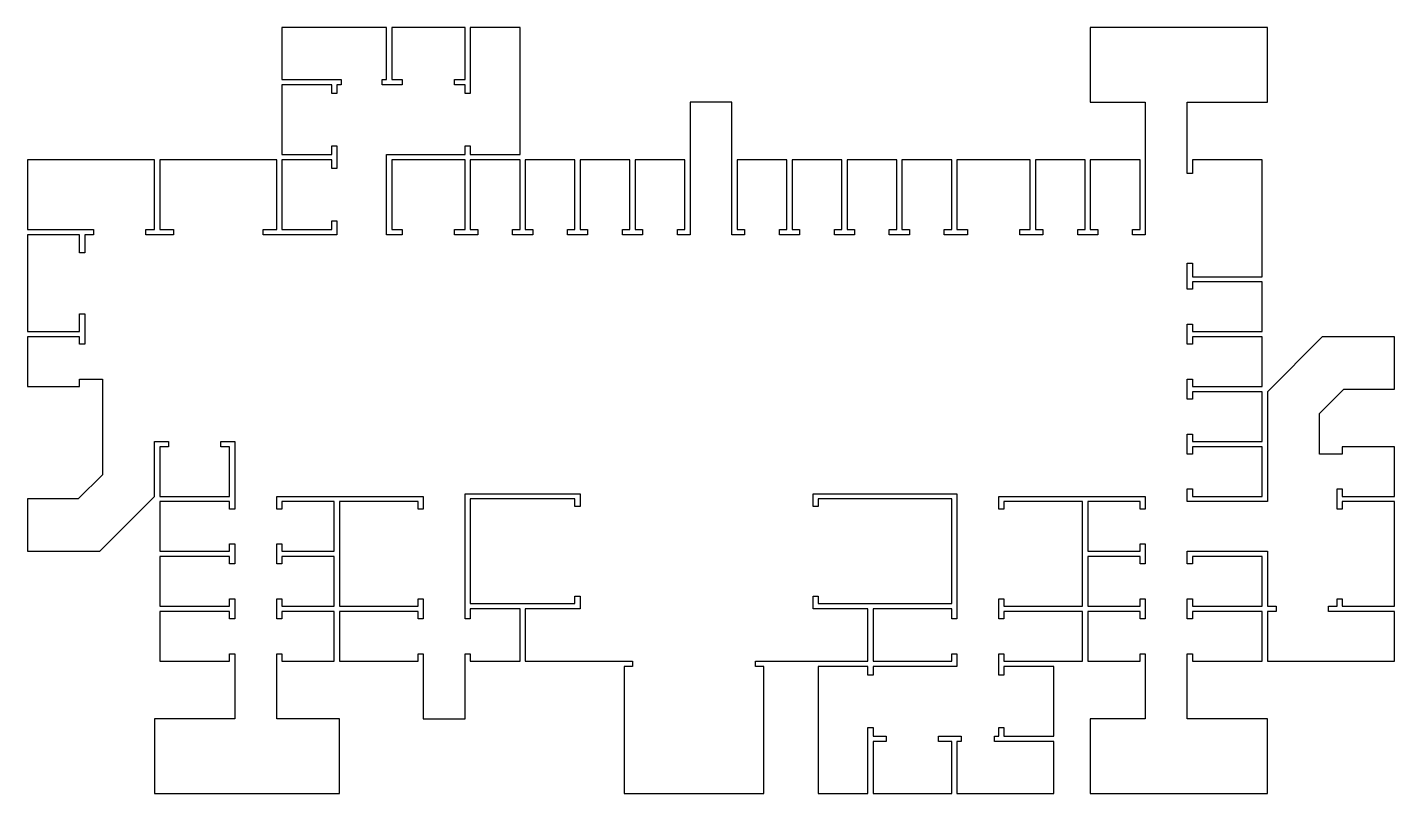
# Model space of a CAD drawing. Header units: metres. Extents: x 546.7 to 625.1, y 5.8 to 49.7.
import ezdxf

# ---------------------------------------------------------------- set-up
doc = ezdxf.new("R2010")
doc.units = ezdxf.units.M
doc.layers.add('Default', color=7, linetype='Continuous')

msp = doc.modelspace()

# ---------------------------------------------------------------- linework, layer by layer
at = {"layer": 'Default'}
msp.add_lwpolyline([(588.964, 5.767), (588.964, 13.067), (588.489, 13.067), (588.489, 13.367), (594.939, 13.367), (594.939, 16.367), (591.789, 16.367), (591.789, 17.092), (592.089, 17.092), (592.089, 16.667), (599.739, 16.667), (599.739, 22.667), (592.089, 22.667), (592.089, 22.242), (591.789, 22.242), (591.789, 22.967), (600.039, 22.967), (600.039, 15.792), (599.739, 15.792), (599.739, 16.367), (595.239, 16.367), (595.239, 13.367), (599.739, 13.367), (599.739, 13.792), (600.039, 13.792), (600.039, 13.067), (595.239, 13.067), (595.239, 12.567), (594.939, 12.567), (594.939, 13.067), (592.089, 13.067), (592.089, 5.767), (594.939, 5.767), (594.939, 9.567), (595.239, 9.567), (595.239, 9.067), (595.989, 9.067), (595.989, 8.767), (595.239, 8.767), (595.239, 5.767), (599.739, 5.767), (599.739, 8.767), (598.989, 8.767), (598.989, 9.067), (600.289, 9.067), (600.289, 8.767), (600.039, 8.767), (600.039, 5.767), (605.589, 5.767), (605.589, 8.767), (602.189, 8.767), (602.189, 9.067), (602.439, 9.067), (602.439, 9.567), (602.739, 9.567), (602.739, 9.067), (605.589, 9.067), (605.589, 13.067), (602.739, 13.067), (602.739, 12.567), (602.439, 12.567), (602.439, 13.792), (602.739, 13.792), (602.739, 13.367), (607.239, 13.367), (607.239, 16.217), (602.739, 16.217), (602.739, 15.792), (602.439, 15.792), (602.439, 16.942), (602.739, 16.942), (602.739, 16.517), (607.239, 16.517), (607.239, 22.517), (602.739, 22.517), (602.739, 22.092), (602.439, 22.092), (602.439, 22.817), (610.839, 22.817), (610.839, 22.092), (610.539, 22.092), (610.539, 22.517), (607.539, 22.517), (607.539, 19.667), (610.539, 19.667), (610.539, 20.092), (610.839, 20.092), (610.839, 18.942), (610.539, 18.942), (610.539, 19.367), (607.539, 19.367), (607.539, 16.517), (610.539, 16.517), (610.539, 16.942), (610.839, 16.942), (610.839, 15.792), (610.539, 15.792), (610.539, 16.217), (607.539, 16.217), (607.539, 13.367), (610.539, 13.367), (610.539, 13.792), (610.839, 13.792), (610.839, 10.067), (607.689, 10.067), (607.689, 5.767), (617.839, 5.767), (617.839, 10.067), (613.239, 10.067), (613.239, 13.792), (613.539, 13.792), (613.539, 13.367), (617.539, 13.367), (617.539, 16.217), (613.539, 16.217), (613.539, 15.792), (613.239, 15.792), (613.239, 16.942), (613.539, 16.942), (613.539, 16.517), (617.539, 16.517), (617.539, 19.367), (613.539, 19.367), (613.539, 18.942), (613.239, 18.942), (613.239, 19.667), (617.839, 19.667), (617.839, 16.517), (618.339, 16.517), (618.339, 16.217), (617.839, 16.217), (617.839, 13.367), (625.139, 13.367), (625.139, 16.217), (621.339, 16.217), (621.339, 16.517), (621.839, 16.517), (621.839, 16.942), (622.139, 16.942), (622.139, 16.517), (625.139, 16.517), (625.139, 22.517), (622.139, 22.517), (622.139, 22.092), (621.839, 22.092), (621.839, 23.242), (622.139, 23.242), (622.139, 22.817), (625.139, 22.817), (625.139, 25.667), (622.139, 25.667), (622.139, 25.242), (620.839, 25.242), (620.839, 27.574), (622.232, 28.967), (625.139, 28.967), (625.139, 31.967), (620.989, 31.967), (617.839, 28.817), (617.839, 22.517), (613.239, 22.517), (613.239, 23.242), (613.539, 23.242), (613.539, 22.817), (617.539, 22.817), (617.539, 25.667), (613.539, 25.667), (613.539, 25.242), (613.239, 25.242), (613.239, 26.392), (613.539, 26.392), (613.539, 25.967), (617.539, 25.967), (617.539, 28.817), (613.539, 28.817), (613.539, 28.392), (613.239, 28.392), (613.239, 29.542), (613.539, 29.542), (613.539, 29.117), (617.539, 29.117), (617.539, 31.967), (613.539, 31.967), (613.539, 31.542), (613.239, 31.542), (613.239, 32.692), (613.539, 32.692), (613.539, 32.267), (617.539, 32.267), (617.539, 35.117), (613.539, 35.117), (613.539, 34.692), (613.239, 34.692), (613.239, 36.192), (613.539, 36.192), (613.539, 35.417), (617.539, 35.417), (617.539, 42.117), (613.539, 42.117), (613.539, 41.342), (613.239, 41.342), (613.239, 45.417), (617.839, 45.417), (617.839, 49.717), (607.689, 49.717), (607.689, 45.417), (610.839, 45.417), (610.839, 37.817), (610.114, 37.817), (610.114, 38.117), (610.539, 38.117), (610.539, 42.117), (607.689, 42.117), (607.689, 38.117), (608.114, 38.117), (608.114, 37.817), (606.964, 37.817), (606.964, 38.117), (607.389, 38.117), (607.389, 42.117), (604.539, 42.117), (604.539, 38.117), (604.964, 38.117), (604.964, 37.817), (603.639, 37.817), (603.639, 38.117), (604.239, 38.117), (604.239, 42.117), (600.039, 42.117), (600.039, 38.117), (600.639, 38.117), (600.639, 37.817), (599.314, 37.817), (599.314, 38.117), (599.739, 38.117), (599.739, 42.117), (596.889, 42.117), (596.889, 38.117), (597.314, 38.117), (597.314, 37.817), (596.164, 37.817), (596.164, 38.117), (596.589, 38.117), (596.589, 42.117), (593.739, 42.117), (593.739, 38.117), (594.164, 38.117), (594.164, 37.817), (593.014, 37.817), (593.014, 38.117), (593.439, 38.117), (593.439, 42.117), (590.589, 42.117), (590.589, 38.117), (591.014, 38.117), (591.014, 37.817), (589.864, 37.817), (589.864, 38.117), (590.289, 38.117), (590.289, 42.117), (587.439, 42.117), (587.439, 38.117), (587.864, 38.117), (587.864, 37.817), (587.139, 37.817), (587.139, 45.417), (584.739, 45.417), (584.739, 37.817), (584.014, 37.817), (584.014, 38.117), (584.439, 38.117), (584.439, 42.117), (581.589, 42.117), (581.589, 38.117), (582.014, 38.117), (582.014, 37.817), (580.864, 37.817), (580.864, 38.117), (581.289, 38.117), (581.289, 42.117), (578.439, 42.117), (578.439, 38.117), (578.864, 38.117), (578.864, 37.817), (577.714, 37.817), (577.714, 38.117), (578.139, 38.117), (578.139, 42.117), (575.289, 42.117), (575.289, 38.117), (575.714, 38.117), (575.714, 37.817), (574.564, 37.817), (574.564, 38.117), (574.989, 38.117), (574.989, 42.117), (572.139, 42.117), (572.139, 38.117), (572.564, 38.117), (572.564, 37.817), (571.239, 37.817), (571.239, 38.117), (571.839, 38.117), (571.839, 42.117), (567.639, 42.117), (567.639, 38.117), (568.239, 38.117), (568.239, 37.817), (567.339, 37.817), (567.339, 42.417), (571.839, 42.417), (571.839, 42.917), (572.139, 42.917), (572.139, 42.417), (574.989, 42.417), (574.989, 49.717), (572.139, 49.717), (572.139, 45.917), (571.839, 45.917), (571.839, 46.417), (571.239, 46.417), (571.239, 46.717), (571.839, 46.717), (571.839, 49.717), (567.639, 49.717), (567.639, 46.717), (568.239, 46.717), (568.239, 46.417), (567.089, 46.417), (567.089, 46.717), (567.339, 46.717), (567.339, 49.717), (561.339, 49.717), (561.339, 46.717), (564.739, 46.717), (564.739, 46.417), (564.489, 46.417), (564.489, 45.917), (564.189, 45.917), (564.189, 46.417), (561.339, 46.417), (561.339, 42.417), (564.189, 42.417), (564.189, 42.917), (564.489, 42.917), (564.489, 41.617), (564.189, 41.617), (564.189, 42.117), (561.339, 42.117), (561.339, 38.117), (564.189, 38.117), (564.189, 38.617), (564.489, 38.617), (564.489, 37.817), (560.264, 37.817), (560.264, 38.117), (561.039, 38.117), (561.039, 42.117), (554.339, 42.117), (554.339, 38.117), (555.114, 38.117), (555.114, 37.817), (553.539, 37.817), (553.539, 38.117), (554.039, 38.117), (554.039, 42.117), (546.739, 42.117), (546.739, 38.117), (550.539, 38.117), (550.539, 37.817), (550.039, 37.817), (550.039, 36.792), (549.739, 36.792), (549.739, 37.817), (546.739, 37.817), (546.739, 32.267), (549.739, 32.267), (549.739, 33.292), (550.039, 33.292), (550.039, 31.542), (549.739, 31.542), (549.739, 31.967), (546.739, 31.967), (546.739, 29.117), (549.739, 29.117), (549.739, 29.542), (551.039, 29.542), (551.039, 24.059), (549.647, 22.667), (546.739, 22.667), (546.739, 19.667), (550.889, 19.667), (554.039, 22.817), (554.039, 25.967), (554.839, 25.967), (554.839, 25.667), (554.339, 25.667), (554.339, 22.817), (558.339, 22.817), (558.339, 25.667), (557.839, 25.667), (557.839, 25.967), (558.639, 25.967), (558.639, 22.092), (558.339, 22.092), (558.339, 22.517), (554.339, 22.517), (554.339, 19.667), (558.339, 19.667), (558.339, 20.092), (558.639, 20.092), (558.639, 18.942), (558.339, 18.942), (558.339, 19.367), (554.339, 19.367), (554.339, 16.517), (558.339, 16.517), (558.339, 16.942), (558.639, 16.942), (558.639, 15.792), (558.339, 15.792), (558.339, 16.217), (554.339, 16.217), (554.339, 13.367), (558.339, 13.367), (558.339, 13.792), (558.639, 13.792), (558.639, 10.067), (554.039, 10.067), (554.039, 5.767), (564.639, 5.767), (564.639, 10.067), (561.039, 10.067), (561.039, 13.792), (561.339, 13.792), (561.339, 13.367), (564.339, 13.367), (564.339, 16.217), (561.339, 16.217), (561.339, 15.792), (561.039, 15.792), (561.039, 16.942), (561.339, 16.942), (561.339, 16.517), (564.339, 16.517), (564.339, 19.367), (561.339, 19.367), (561.339, 18.942), (561.039, 18.942), (561.039, 20.092), (561.339, 20.092), (561.339, 19.667), (564.339, 19.667), (564.339, 22.517), (561.339, 22.517), (561.339, 22.092), (561.039, 22.092), (561.039, 22.817), (569.439, 22.817), (569.439, 22.092), (569.139, 22.092), (569.139, 22.517), (564.639, 22.517), (564.639, 16.517), (569.139, 16.517), (569.139, 16.942), (569.439, 16.942), (569.439, 15.792), (569.139, 15.792), (569.139, 16.217), (564.639, 16.217), (564.639, 13.367), (569.139, 13.367), (569.139, 13.792), (569.439, 13.792), (569.439, 10.067), (571.839, 10.067), (571.839, 13.792), (572.139, 13.792), (572.139, 13.367), (574.989, 13.367), (574.989, 16.367), (572.139, 16.367), (572.139, 15.792), (571.839, 15.792), (571.839, 22.967), (578.439, 22.967), (578.439, 22.242), (578.139, 22.242), (578.139, 22.667), (572.139, 22.667), (572.139, 16.667), (578.139, 16.667), (578.139, 17.092), (578.439, 17.092), (578.439, 16.367), (575.289, 16.367), (575.289, 13.367), (581.439, 13.367), (581.439, 13.067), (580.964, 13.067), (580.964, 5.767)], close=True, dxfattribs=at)

doc.saveas('drawing.dxf')
